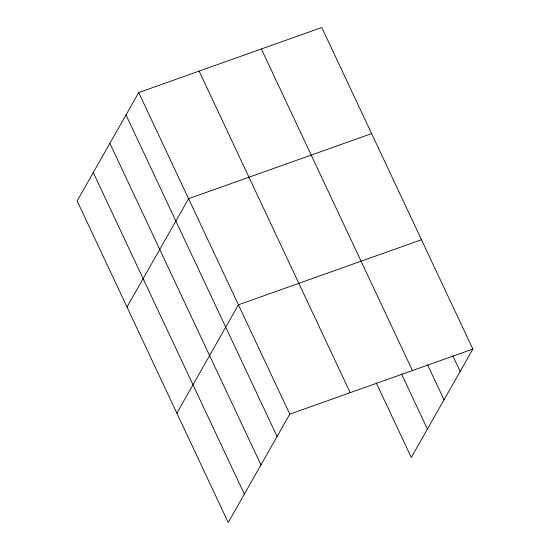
<?xml version="1.0" encoding="UTF-8"?>
<svg xmlns="http://www.w3.org/2000/svg" width="550" height="550" viewBox="0 0 550 550"><rect width="100%" height="100%" fill="white"/><g stroke="black" fill="none" stroke-linecap="round" stroke-linejoin="round"><path stroke-width="0.82" d="M138.71 92.572L77.151 200.936L228.222 522.5L289.788 414.136L472.849 349.064L321.778 27.5L138.71 92.572L289.788 414.136M127.002 307.051L188.567 198.688L371.628 133.616M176.859 413.167L238.418 304.803L421.486 239.731M472.849 349.064L411.29 457.428L376.317 382.993M452.863 355.912L460.151 371.422M427.632 364.911L444.029 399.809M261.36 48.971L412.438 370.542M401.548 373.993L427.412 429.048M199.121 71.094L350.199 392.666M126.012 114.922L277.083 436.494M109.883 143.309L260.961 464.874M93.273 172.549L244.351 494.12"/></g></svg>
